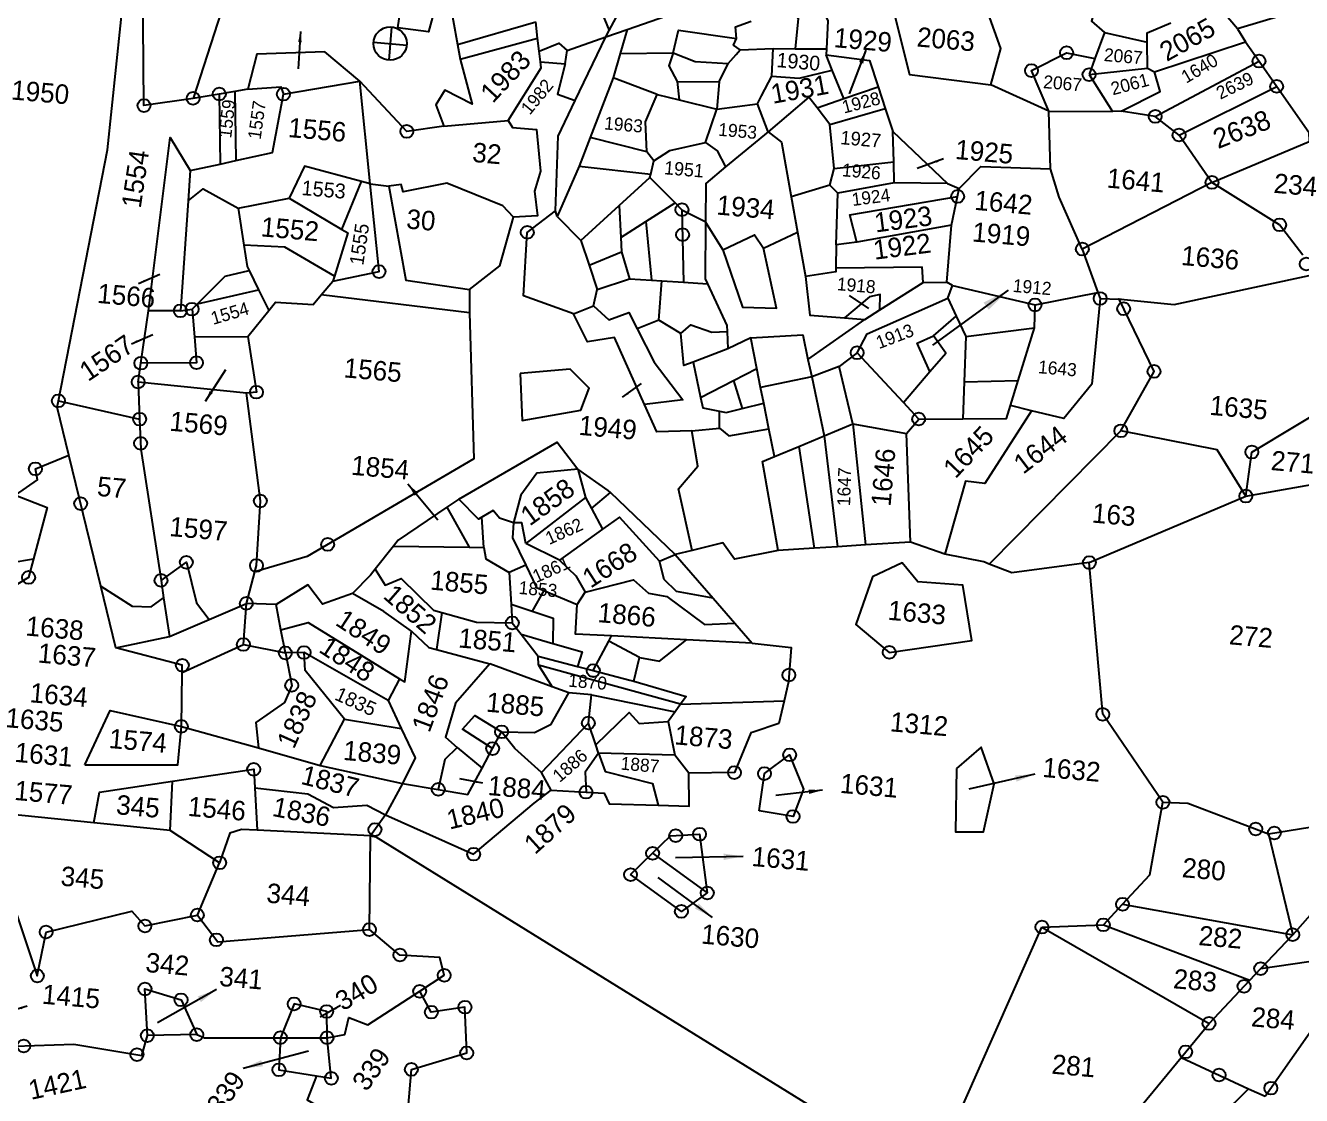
# Model space of a CAD drawing. Header units: metres. Extents: x 34 to 305800, y 82 to 1943652.
# Drawn here: x 303185.4 to 303645.7, y 1941478.6 to 1941864.6 of the extents above; entities that cross this region are included whole.
import ezdxf

# ---------------------------------------------------------------- set-up
doc = ezdxf.new("R2010")
doc.units = ezdxf.units.M
doc.header["$LTSCALE"] = 0.3
doc.header["$MEASUREMENT"] = 0
doc.layers.get('0').update_dxf_attribs({"linetype": 'CONTINUOUS'})
for name, color, linetype in [('OTHERS', 1, 'CONTINUOUS'), ('POLY_PARCEL', 6, 'CONTINUOUS'), ('SYM_ARROW', 1, 'CONTINUOUS'), ('SYM_STONE', 1, 'CONTINUOUS'), ('TEXT_PARCEL', 7, 'CONTINUOUS')]:
    doc.layers.add(name, color=color, linetype=linetype)
doc.styles.add('TEXT_MAP', font='KRDEV050.TTF')
doc.dimstyles.get("Standard").update_dxf_attribs({"dimtxt": 0.18, "dimasz": 0.18, "dimexe": 0.18, "dimexo": 0.0625, "dimgap": 0.09, "dimtad": 0, "dimtih": 1, "dimtoh": 1, "dimdec": 4, "dimzin": 0, "dimdsep": 46, "dimtxsty": 'Standard', "dimcen": 0.09, "dimadec": 0, "dimazin": 0, "dimtfac": 1, "dimtdec": 4, "dimtofl": 0, "dimtmove": 0, "dimatfit": 3, "dimfxl": 1, "dimtolj": 1, "dimtzin": 0, "dimarcsym": 0})

# ---------------------------------------------------------------- blocks, each defined once
blk = doc.blocks.new('DETAIL')
for points in [[(0, 0.14), (0, -0.14)], [(-0.14, 0), (0.14, 0)]]:
    blk.add_lwpolyline(points)
blk.add_circle((0, 0), 0.14)
blk = doc.blocks.new('STONE')
blk.add_circle((0, 0), 0.851)
blk = doc.blocks.new('TEXTARROW')
blk.add_leader([(0.04, -0.01), (8.68, -0.01)], dimstyle='Standard', override={"dimtxt": 2.5, "dimasz": 2.5, "dimexe": 1.25, "dimexo": 0.625, "dimgap": 0.625, "dimtad": 1, "dimtih": 0, "dimtoh": 0, "dimzin": 8, "dimcen": 2.5, "dimtofl": 1})
blk = doc.blocks.new('RS')
at = {"layer": 'POLY_PARCEL'}
for points in [[(305.81, 296.13), (309.33, 297.7), (308.1, 299.44), (311.11, 302.45), (311.45, 303.89), (319.58, 307.79), (321.18, 303.67)], [(256.42, 257.38), (258.93, 280.88), (259.34, 303.97), (260.08, 304.51)], [(364.79, 305.36), (366.31, 302.8), (362, 301.08)], [(266.4, 286.31), (261.93, 285.25), (260.12, 304.1)], [(348.98, 303.52), (348.51, 300.61), (349.78, 299.69)], [(362, 301.08), (359.88, 303.2)], [(289.12, 297.77), (288.01, 296.88), (287.53, 294.32), (284.67, 294.44), (285.11, 301.63), (287.79, 302.6)], [(269.92, 301.66), (266.4, 286.31)], [(322.44, 301.76), (322.62, 301.48), (324.22, 298.55), (324.31, 295.94)], [(329.85, 300.97), (332.18, 294.25), (339.73, 293.94)], [(353.8, 299.13), (353.72, 299.99), (355.83, 301.09)], [(362, 301.08), (362.86, 299.94)], [(298.92, 299.48), (299.95, 299.91), (300.79, 298.96), (302.35, 299.46), (304.17, 295.9)], [(304.17, 295.9), (306.08, 300.38)], [(320.74, 299.55), (321.46, 298.51), (321.43, 295.71)], [(339.73, 293.94), (340.37, 297.37), (338.92, 300.53)], [(349.78, 299.69), (349.12, 297.21)], [(349.78, 299.69), (353.8, 299.13)], [(354.71, 296.45), (362.86, 299.94)], [(362.86, 299.94), (364.25, 298.29)], [(354.02, 296.75), (353.8, 299.13)], [(289.12, 297.77), (290.32, 293.4)], [(315.94, 296.17), (315.76, 297.24), (317.15, 297.89)], [(345.28, 291.99), (343.37, 295.59), (346.46, 297.51), (349.12, 297.21)], [(349.12, 297.21), (348.71, 295.68)], [(355.13, 292.36), (364.25, 298.29)], [(364.25, 298.29), (366.08, 296.1)], [(290.32, 293.4), (297.33, 296.11)], [(297.63, 294.62), (297.33, 296.11)], [(303.91, 295.28), (305.81, 296.13)], [(305.81, 296.13), (305.36, 293.86)], [(310.23, 294.34), (310.55, 296.47), (315.94, 296.17)], [(316.38, 295.16), (315.72, 295.54), (315.94, 296.17)], [(348.71, 295.68), (354.02, 296.75)], [(351.96, 292.57), (355.39, 294.7), (354.71, 296.45)], [(354.02, 296.75), (354.71, 296.45)], [(357.48, 290.84), (366.08, 296.1)], [(366.08, 296.1), (369.39, 292.15), (369.52, 291.3)], [(300.45, 293.73), (303.91, 295.28)], [(301.61, 289.18), (303.91, 295.28)], [(303.91, 295.28), (304.17, 295.9)], [(316.04, 294.7), (316.38, 295.16)], [(316.38, 295.16), (319.42, 295.55)], [(319.42, 295.55), (321.43, 295.71)], [(319.5, 292.99), (319.42, 295.55)], [(321.43, 295.71), (324.31, 295.94)], [(324.31, 295.94), (324.33, 295.4)], [(325.03, 294.03), (324.33, 295.4)], [(324.33, 295.4), (328.38, 295.21), (329.39, 292.86)], [(348.71, 295.68), (351.16, 292.48)], [(290.68, 292.06), (297.63, 294.62)], [(297.88, 293.44), (297.63, 294.62)], [(297.88, 293.44), (299.63, 294.32), (300.45, 293.73)], [(300.39, 292.48), (300.45, 293.73)], [(305.36, 293.86), (304.91, 291.57)], [(305.36, 293.86), (310.23, 294.34)], [(310.23, 294.34), (309.93, 293.11), (310.82, 291.74)], [(310.23, 294.34), (312.33, 293.73), (315.39, 293.81)], [(314.71, 292.04), (315.39, 293.81)], [(315.39, 293.81), (316.04, 294.7)], [(322.04, 293.04), (325.03, 294.03)], [(326.31, 291.5), (325.03, 294.03)], [(345.28, 291.99), (339.73, 293.94)], [(290.32, 293.4), (290.68, 292.06)], [(298.08, 292.45), (297.88, 293.44)], [(298.08, 292.45), (300.39, 292.48)], [(300.39, 292.48), (299.91, 289.61), (301.61, 289.18)], [(318.73, 291.09), (319.5, 292.99)], [(319.5, 292.99), (322.04, 293.04)], [(326.31, 291.5), (329.39, 292.86)], [(329.39, 292.86), (330.21, 290.94)], [(345.28, 291.99), (351.16, 292.48)], [(351.96, 292.57), (351.16, 292.48)], [(355.13, 292.36), (351.96, 292.57)], [(281.6, 289.24), (278.16, 291.64), (271.9, 290.89), (271.36, 287.58)], [(290.68, 292.06), (292.13, 288.02), (289.5, 289.09), (288.79, 287.65), (289.72, 285.76)], [(295.59, 286.79), (298.19, 291.91), (298.08, 292.45)], [(304.91, 291.57), (303.27, 285.89)], [(309.09, 290.4), (304.91, 291.57)], [(310.82, 291.74), (314.71, 292.04)], [(310.82, 291.74), (311.16, 290.08)], [(314.71, 292.04), (314.72, 289.53)], [(323.1, 291.35), (319.63, 287.84)], [(323.93, 290.45), (323.1, 291.35)], [(323.93, 290.45), (326.31, 291.5)], [(345.91, 286.68), (345.28, 291.99)], [(357.48, 290.84), (355.13, 292.36)], [(360.89, 286.74), (369.52, 291.3)], [(308.61, 285.02), (308.24, 287.76), (309.09, 290.4)], [(309.09, 290.4), (311.16, 290.08)], [(314.72, 289.53), (318.42, 290.32)], [(318.42, 290.32), (318.73, 291.09)], [(319.63, 287.84), (318.42, 290.32)], [(325.25, 289.02), (323.93, 290.45)], [(325.25, 289.02), (330.21, 290.94)], [(330.21, 290.94), (331.09, 288.87)], [(360.89, 286.74), (357.48, 290.84)], [(274.68, 287.42), (281.6, 289.24)], [(283.39, 279.85), (281.6, 289.24)], [(289.72, 285.76), (286.34, 284.98), (281.6, 289.24)], [(300.66, 278.86), (300.31, 285.75), (301.61, 289.18)], [(311.16, 290.08), (314.72, 289.53)], [(313.92, 286.36), (314.72, 289.53)], [(326, 284.98), (325.25, 289.02)], [(271.36, 287.58), (274.39, 288.08), (274.68, 287.42)], [(319.63, 287.84), (315.98, 284.26)], [(319.63, 287.84), (320.94, 286.99), (322.25, 282.05)], [(331.42, 286.08), (331.09, 288.87)], [(331.09, 288.87), (336.55, 284.53)], [(268.77, 286.92), (266.4, 286.31)], [(270.19, 287.28), (268.77, 286.92)], [(268.77, 286.92), (269.42, 280.48)], [(271.36, 287.58), (270.19, 287.28)], [(270.19, 287.28), (270.83, 280.92)], [(270.83, 280.92), (274.14, 281.95), (274.68, 287.42)], [(289.72, 285.76), (295.59, 286.79)], [(295.59, 286.79), (296.03, 286.2), (298.26, 286.2), (298.98, 282.4), (298.58, 280.51), (299.04, 278.25), (296.85, 277.94)], [(337.67, 284.16), (339.48, 286.35), (345.91, 286.68)], [(349.48, 279.56), (346.95, 284.16), (345.91, 286.68)], [(360.89, 286.74), (349.48, 279.56)], [(369.84, 280.76), (367.46, 283.38), (360.89, 286.74)], [(303.27, 285.89), (302.48, 283.17)], [(308.61, 285.02), (303.27, 285.89)], [(309.33, 284.25), (310.72, 285.34), (313.92, 286.36)], [(313.92, 286.36), (315.06, 285.67), (315.98, 284.26)], [(326, 284.98), (331.42, 286.08)], [(331.64, 284.14), (331.42, 286.08)], [(309.33, 284.25), (308.61, 285.02)], [(309.14, 283.01), (309.33, 284.25)], [(315.98, 284.26), (314.28, 282.59), (314.56, 279.03)], [(325.71, 283.42), (326, 284.98)], [(336.55, 284.53), (331.64, 284.14)], [(336.55, 284.53), (337.67, 284.16)], [(302.48, 283.17), (300.87, 278.34)], [(302.48, 283.17), (309.14, 283.01)], [(325.71, 283.42), (322.25, 282.05)], [(326.52, 282.75), (325.71, 283.42)], [(331.64, 284.14), (326.52, 282.75)], [(328.67, 278.4), (327.81, 280.85), (337.58, 283.41)], [(337.26, 280.71), (337.58, 283.41)], [(337.58, 283.41), (337.67, 284.16)], [(263.98, 266.39), (264.6, 282.53), (266.72, 279.64)], [(306.48, 279.86), (309.09, 282.7)], [(309.09, 282.7), (309.14, 283.01)], [(309.09, 282.7), (311.62, 280.56)], [(322.25, 282.05), (323.13, 278.84)], [(326.78, 277.97), (326.52, 282.75)], [(269.42, 280.48), (270.83, 280.92)], [(282.56, 280), (277.2, 280.96), (276.04, 277.9)], [(337.26, 280.71), (328.67, 278.4)], [(337.26, 275.44), (337.26, 280.71)], [(266.72, 279.64), (269.42, 280.48)], [(266.72, 279.64), (266.76, 276.82)], [(280.73, 270.61), (284.91, 271.85), (283.39, 279.85)], [(281.15, 275.44), (282.56, 280)], [(283.39, 279.85), (282.56, 280)], [(283.39, 279.85), (285.12, 279.8)], [(296.85, 277.94), (295.78, 278.89), (290.43, 280.55), (286.49, 279.39), (286.24, 280.05), (285.12, 279.8)], [(285.12, 279.8), (287.44, 271.27), (293.37, 270.94)], [(303.25, 276.34), (306.48, 279.86)], [(306.48, 279.86), (306.9, 276.94)], [(309.06, 278.6), (311.62, 280.56)], [(311.62, 280.56), (312.3, 279.98)], [(312.3, 279.98), (314.52, 279.09)], [(312.3, 279.98), (313.04, 273.31)], [(349.48, 279.56), (351.27, 275.69)], [(303.14, 269.52), (298.42, 270.77), (298.24, 276.65), (300.66, 278.86)], [(300.87, 278.34), (300.66, 278.86)], [(300.87, 278.34), (303.25, 276.34)], [(306.9, 276.94), (309.06, 278.6)], [(309.06, 278.6), (310.06, 273.25)], [(314.52, 279.09), (314.56, 279.03)], [(314.56, 279.03), (316.38, 276.61)], [(314.56, 279.03), (314.98, 273.8), (315.25, 273.35)], [(320.13, 277.1), (323.13, 278.84)], [(323.13, 278.84), (324.22, 274.81)], [(328.67, 278.4), (326.78, 277.97)], [(353.75, 275.26), (358.39, 275.18), (370.57, 278.95)], [(266.76, 276.82), (268.04, 278.06), (271.44, 276.57)], [(271.44, 276.57), (276.04, 277.9)], [(276.04, 277.9), (281.15, 275.44)], [(293.37, 270.94), (295.98, 273.34), (296.85, 277.94)], [(316.38, 276.61), (319.19, 278.24), (320.13, 277.1)], [(326.78, 277.97), (326.94, 275.86)], [(266.76, 276.82), (266.93, 266.64)], [(271.44, 276.57), (272.26, 273.19)], [(303.25, 276.34), (304.2, 274.13)], [(306.9, 276.94), (307.08, 275.62)], [(316.38, 276.61), (318.66, 271.48), (321.79, 271.66), (320.13, 277.1)], [(326.94, 275.86), (334.88, 276.65)], [(335.1, 275.22), (334.88, 276.65)], [(281.15, 275.44), (281.72, 275.16), (280.83, 271.06)], [(304.2, 274.13), (307.08, 275.62)], [(307.08, 275.62), (308.03, 273.2)], [(326.94, 275.86), (326.97, 275.48), (324.22, 274.81)], [(324.22, 274.81), (324.93, 271.29), (328.15, 271.31)], [(331.32, 272.33), (335.1, 275.22)], [(335.1, 275.22), (337.26, 275.44)], [(337.81, 275.17), (337.26, 275.44)], [(337.5, 273.97), (337.81, 275.17)], [(337.81, 275.17), (345.58, 274.04)], [(345.58, 274.04), (351.27, 275.69)], [(351.52, 275.15), (351.45, 267.21), (349.14, 263.8), (346.1, 264.27)], [(351.27, 275.69), (351.52, 275.15)], [(351.52, 275.15), (353.28, 275.23)], [(353.28, 275.23), (353.26, 275.26), (353.75, 275.26)], [(353.28, 275.23), (353.75, 275.26)], [(354.49, 263.13), (357.07, 268.87), (353.28, 275.23)], [(304.2, 274.13), (305.14, 271.96)], [(331.32, 272.33), (331.23, 273.76), (330.26, 273.47), (328.15, 271.31)], [(329.58, 268.21), (330.34, 270.04), (337.5, 273.97)], [(337.5, 273.97), (338.41, 272.36)], [(345.71, 271.93), (345.58, 274.04)], [(280.83, 271.06), (276.04, 273.34), (272.26, 273.19)], [(272.26, 273.19), (272.73, 271.27), (272.94, 270.91)], [(305.14, 271.96), (308.03, 273.2)], [(308.03, 273.2), (310.06, 273.25)], [(310.06, 273.25), (311.02, 273.27)], [(311.02, 273.27), (313.04, 273.31)], [(311.05, 269.61), (311.02, 273.27)], [(313.04, 273.31), (315.25, 273.35)], [(315.25, 273.35), (317.36, 269.68), (317.43, 269.12)], [(304.94, 270.42), (305.14, 271.96)], [(325.1, 267.2), (330.02, 271.33)], [(328.15, 271.31), (330.02, 271.33)], [(330.02, 271.33), (331.32, 272.33)], [(336.48, 270.38), (338.41, 272.36)], [(338.41, 272.36), (339.45, 270.57)], [(339.45, 270.57), (345.71, 271.93)], [(344.64, 266.94), (345.71, 271.93)], [(268.46, 267.44), (270.78, 270.2), (272.94, 270.91)], [(272.94, 270.91), (273.97, 269.21)], [(279.78, 269.25), (280.73, 270.61)], [(280.83, 271.06), (280.73, 270.61)], [(293.37, 270.94), (293.58, 268.79)], [(303.14, 269.52), (304.94, 270.42)], [(304.94, 270.42), (306.45, 269.24), (308.23, 270.1), (309.13, 268.65)], [(336.44, 267.06), (335.03, 269.57), (336.48, 270.38)], [(336.44, 267.06), (337.75, 268.87), (336.48, 270.38)], [(339.45, 270.57), (339.66, 266.38)], [(268.46, 267.44), (273.97, 269.21)], [(273.97, 269.21), (275.07, 267.37)], [(275.07, 267.37), (275.63, 268.21), (279.11, 268.29), (279.78, 269.25)], [(293.58, 268.79), (279.78, 269.25)], [(310.41, 261.75), (307.13, 267.66), (304.66, 267.05), (303.14, 269.52)], [(311.05, 269.61), (309.13, 268.65)], [(313.19, 268.58), (311.05, 269.61)], [(313.19, 268.58), (314.03, 269.44), (316.03, 268.95), (317.43, 269.12)], [(317.43, 269.12), (317.63, 267.52)], [(319.66, 268.73), (324.43, 269.42), (325.1, 267.2)], [(293.58, 268.79), (295.15, 255.38), (280.56, 245.03), (275.88, 243.21)], [(309.13, 268.65), (310.96, 265.72), (313.92, 262.48), (310.41, 261.75)], [(314.55, 266.04), (313.74, 265.65), (313.19, 268.58)], [(319.66, 268.73), (317.63, 267.52)], [(320.47, 265.95), (319.66, 268.73)], [(329.58, 268.21), (328.04, 266.8)], [(334.24, 264), (329.58, 268.21)], [(366.52, 258.13), (366.72, 262.23), (374.45, 267.85)], [(266.93, 266.64), (263.98, 266.39)], [(266.93, 266.64), (268, 266.89)], [(268, 266.89), (268.46, 267.44)], [(268, 266.89), (268.43, 264.37)], [(273.35, 264.82), (275.07, 267.37)], [(317.63, 267.52), (314.55, 266.04)], [(325.1, 267.2), (325.59, 265.63)], [(328.04, 266.8), (325.59, 265.63)], [(329.77, 261.62), (328.04, 266.8)], [(334.24, 264), (336.44, 267.06)], [(339.66, 266.38), (344.64, 266.94)], [(344.13, 264.58), (344.64, 266.94)], [(263.71, 261.51), (263.98, 266.39)], [(314.55, 266.04), (315.53, 262.82)], [(318.41, 264.65), (320.47, 265.95)], [(320.97, 264.24), (320.47, 265.95)], [(325.59, 265.63), (320.97, 264.24)], [(325.59, 265.63), (327.21, 260.29)], [(339.66, 266.38), (339.83, 262.98)], [(268.43, 264.37), (268.83, 262), (263.71, 261.51)], [(268.43, 264.37), (273.35, 264.82)], [(273.35, 264.82), (274.59, 259.77), (273.69, 259.59)], [(315.53, 262.82), (318.41, 264.65)], [(318.41, 264.65), (319.45, 262.16)], [(321.39, 262.82), (320.97, 264.24)], [(346.1, 264.27), (342.38, 257.19), (340.6, 257.27), (339.28, 250.37)], [(339.83, 262.98), (343.87, 263.35), (344.13, 264.58)], [(346.1, 264.27), (344.13, 264.58)], [(335.78, 262.6), (334.24, 264)], [(354.49, 263.13), (343.44, 249.8)], [(366.52, 258.13), (363.52, 262.15), (354.49, 263.13)], [(315.53, 262.82), (315.81, 261.9), (317.38, 261.74)], [(317.38, 261.74), (317.99, 261.67), (319.45, 262.16)], [(319.45, 262.16), (321.39, 262.82)], [(322.06, 260.49), (321.39, 262.82)], [(334.77, 261.16), (335.78, 262.6)], [(335.78, 262.6), (339.83, 262.98)], [(263.61, 259.75), (263.71, 261.51)], [(314.99, 259.71), (311.77, 259.31), (310.41, 261.75)], [(317.51, 260.15), (317.38, 261.74)], [(327.21, 260.29), (329.77, 261.62)], [(329.77, 261.62), (334.77, 261.16)], [(329.77, 261.62), (331.89, 250.58)], [(336.02, 251.2), (334.77, 261.16)], [(366.52, 258.13), (375.93, 260.65)], [(273.69, 259.59), (263.61, 259.75)], [(263.61, 259.75), (264.05, 256.34)], [(275.88, 243.21), (275.98, 243.81), (275.82, 249.78), (273.69, 259.59)], [(315.97, 248.69), (314.22, 254.26), (315.81, 256.49), (314.99, 259.71)], [(314.99, 259.71), (317.51, 260.15)], [(317.51, 260.15), (318.42, 259.52), (322.06, 260.49)], [(322.8, 257.99), (322.06, 260.49)], [(324.97, 259.12), (327.21, 260.29)], [(327.21, 260.29), (329.32, 250.19)], [(322.8, 257.99), (324.97, 259.12)], [(324.97, 259.12), (327.2, 249.87)], [(257.82, 252.45), (256.36, 256.79), (256.42, 257.38)], [(256.42, 257.38), (264.05, 256.34)], [(294.07, 251.54), (302.67, 257.56), (304.81, 255.26)], [(323.91, 249.37), (321.73, 257.43), (322.8, 257.99)], [(352.64, 250.75), (366.52, 258.13)], [(264.05, 256.34), (264.4, 253.58), (267.31, 241.67)], [(304.81, 255.26), (301.04, 254.56), (299.75, 252.39), (299.29, 249.79)], [(304.81, 255.26), (305.74, 252.71)], [(307.98, 253.36), (307.76, 253.53), (304.81, 255.26)], [(253.22, 248.35), (255.12, 249.94), (254.85, 250.93), (257.82, 252.45)], [(261.81, 240.65), (257.82, 252.45)], [(305.74, 252.71), (300.6, 247.99)], [(305.74, 252.71), (306.38, 251.73)], [(306.38, 251.73), (307.98, 253.36)], [(314.44, 248.18), (307.98, 253.36)], [(294.07, 251.54), (293.05, 250.71)], [(296.34, 250.06), (296.05, 249.86), (294.07, 251.54)], [(306.38, 251.73), (307.55, 249.92)], [(336.02, 251.2), (331.89, 250.58)], [(339.28, 250.37), (336.02, 251.2)], [(293.05, 250.71), (288.81, 247.26), (288.43, 246.69)], [(293.05, 250.71), (295.43, 247.19)], [(299.29, 249.79), (297.99, 250.1), (297.34, 250.76), (296.34, 250.06)], [(296.78, 247.29), (296.34, 250.06)], [(313.05, 247.43), (309.02, 251.17), (307.55, 249.92)], [(329.32, 250.19), (327.2, 249.87)], [(331.89, 250.58), (329.32, 250.19)], [(343.44, 249.8), (342.91, 249.96), (339.28, 250.37)], [(352.64, 250.75), (345.59, 249.18), (343.44, 249.8)], [(361.34, 229.27), (355.1, 236.89), (352.64, 250.75)], [(300.6, 247.99), (300.06, 249.85), (299.29, 249.79)], [(299.29, 249.79), (299.32, 248.42), (300.79, 246.01)], [(307.55, 249.92), (303.83, 246.74)], [(323.91, 249.37), (319.94, 248.23), (318.75, 249.62), (315.97, 248.69)], [(327.2, 249.87), (323.91, 249.37)], [(253.22, 248.35), (256.23, 247.48), (255.4, 242.63)], [(303.83, 246.74), (300.6, 247.99)], [(313.05, 247.43), (314.44, 248.18)], [(315.97, 248.69), (314.44, 248.18)], [(314.44, 248.18), (318.29, 244.46)], [(288.43, 246.69), (286.94, 244.42)], [(288.43, 246.69), (295.43, 247.19)], [(295.43, 247.19), (296.78, 247.29)], [(296.78, 247.29), (297.06, 246.25), (299.3, 245.19)], [(303.83, 246.74), (305.48, 245.42), (306.45, 243.99)], [(318.29, 244.46), (314.87, 244.77), (313.64, 245.8), (313.05, 247.43)], [(300.79, 246.01), (299.3, 245.19)], [(300.79, 246.01), (301.94, 244.02), (302.63, 243.8)], [(306.45, 243.99), (310.81, 245.52), (312.3, 244.41), (314.02, 244.25), (317.72, 241.96), (320.49, 242.33)], [(286.94, 244.42), (286.55, 243.83), (285.06, 242)], [(286.94, 244.42), (287.98, 243.03), (289.4, 243.76), (292.64, 241.1), (293.42, 240.96)], [(299.3, 245.19), (299.74, 242.28)], [(318.29, 244.46), (320.49, 242.33)], [(267.31, 241.67), (269.5, 243.54), (270.74, 239.9), (272.06, 238.46)], [(275.35, 240.24), (275.88, 243.21)], [(302.63, 243.8), (301.73, 241.8)], [(302.63, 243.8), (305.81, 242.79)], [(305.81, 242.79), (306.45, 243.99)], [(251.07, 241.5), (255.4, 242.63)], [(255.4, 242.63), (255.09, 240.88), (251.27, 238.1)], [(285.06, 242), (282.36, 240.76), (280.87, 242.44), (278.1, 240.38)], [(290.78, 239.01), (288.08, 240.59), (285.06, 242)], [(299.74, 242.28), (299.99, 240.57)], [(299.74, 242.28), (301.73, 241.8)], [(301.73, 241.8), (303.72, 241.33), (303.9, 239.01)], [(309.23, 240.17), (305.91, 240.05), (305.81, 242.79)], [(320.49, 242.33), (322.24, 240.64)], [(261.81, 240.65), (264.87, 239.08), (266.6, 239.15), (267.69, 240.09)], [(263.69, 235.1), (261.81, 240.65)], [(267.31, 241.67), (267.69, 240.09)], [(293.42, 240.96), (293.22, 237.5)], [(293.42, 240.96), (296.7, 240.35), (299.99, 240.57)], [(322.24, 240.64), (316.16, 240.42)], [(322.24, 240.64), (325.87, 240.54), (325.89, 237.36), (325.64, 235.56)], [(267.69, 240.09), (268.55, 236.58)], [(272.06, 238.46), (275.35, 240.24)], [(278.1, 240.38), (275.35, 240.24)], [(275.41, 236.43), (275.35, 240.24)], [(278.74, 238.08), (278.1, 240.38)], [(299.99, 240.57), (300.89, 239.61)], [(300.89, 239.61), (303.9, 239.01)], [(300.89, 239.61), (302.65, 237.72)], [(307.83, 236.83), (309.02, 239.67)], [(309.02, 239.67), (309.23, 240.17)], [(311.98, 238.4), (309.02, 239.67)], [(316.16, 240.42), (309.23, 240.17)], [(311.98, 238.4), (313.84, 238.24), (316.16, 240.42)], [(268.55, 236.58), (272.06, 238.46)], [(278.74, 238.08), (281.19, 238.96), (290.07, 234.52)], [(290.07, 234.52), (290.57, 234.27), (290.78, 239.01)], [(290.78, 239.01), (292.51, 237.63), (293.22, 237.5)], [(303.9, 239.01), (306.65, 238.46), (306.36, 237.08)], [(311.66, 236.17), (311.98, 238.4)], [(279.34, 235.99), (278.74, 238.08)], [(293.22, 237.5), (298.24, 236.63)], [(302.74, 236.9), (302.65, 237.72)], [(302.65, 237.72), (306.36, 237.08)], [(306.36, 237.08), (307.83, 236.83)], [(263.69, 235.1), (268.55, 236.58)], [(270, 233.36), (275.41, 236.43)], [(275.41, 236.43), (279.34, 235.99)], [(279.34, 235.99), (280.19, 233.05), (279.65, 231.4), (277.19, 229.33), (277.62, 227.02)], [(281.06, 236.18), (279.34, 235.99)], [(289.18, 232.44), (281.06, 236.18)], [(285.31, 230.35), (281.29, 234.52), (281.06, 236.18)], [(298.24, 236.63), (295.41, 232.72), (294.75, 229.5), (295.93, 228.67)], [(304.19, 235.02), (298.24, 236.63)], [(302.74, 236.9), (304.19, 235.02)], [(316.13, 234.43), (302.74, 236.9)], [(307.83, 236.83), (311.29, 236.24), (311.66, 236.17)], [(311.66, 236.17), (316.58, 235.19), (316.13, 234.43)], [(270, 233.36), (269.95, 234.02), (263.69, 235.1)], [(305.77, 234.6), (304.19, 235.02)], [(316.13, 234.43), (325.64, 235.56)], [(325.64, 235.56), (325.35, 233.45), (323.04, 232.44)], [(290.07, 234.52), (289.18, 232.44)], [(299.88, 230.45), (302.92, 230.66), (304.37, 231.56), (305.77, 234.6)], [(307.88, 234.57), (305.77, 234.6)], [(307.8, 231.96), (307.88, 234.57)], [(307.88, 234.57), (315.7, 233.69)], [(315.7, 233.69), (315.14, 232.74)], [(316.13, 234.43), (315.7, 233.69)], [(270.35, 228.39), (270, 233.36)], [(289.18, 232.44), (290.62, 229.95)], [(308.66, 230.02), (311.46, 233.25), (312.49, 232.32), (315.14, 232.74)], [(315.14, 232.74), (316.03, 229.7)], [(323.04, 232.44), (322.85, 232.36), (321.65, 228.57), (317.44, 228.16)], [(299.19, 228.84), (296.27, 230.39), (297.3, 231.75), (299.88, 230.45)], [(303.87, 227.03), (307.8, 231.96)], [(308.66, 230.02), (307.8, 231.96)], [(283.46, 225.91), (285.31, 230.35)], [(285.31, 230.35), (290.62, 229.95)], [(299.19, 228.84), (299.88, 230.45)], [(303.87, 227.03), (301.23, 229.04), (299.88, 230.45)], [(308.99, 229.27), (308.66, 230.02)], [(371.33, 227.21), (383.34, 230.25)], [(374.36, 218.12), (383.34, 230.25)], [(261.76, 224.06), (263.66, 229.29), (270.35, 228.39)], [(290.62, 229.95), (292.12, 227.36), (291.18, 224.91)], [(298.37, 226.96), (299.19, 228.84)], [(308.99, 229.27), (307.91, 227.41), (308.14, 225.58)], [(316.03, 229.7), (308.99, 229.27)], [(308.99, 229.27), (309.74, 227.62), (314.2, 226.91), (314.89, 224.95)], [(317.44, 228.16), (316.03, 229.7)], [(358.44, 219.56), (360.71, 222.47), (361.34, 229.27)], [(361.34, 229.27), (363.63, 229.39), (371.33, 227.21)], [(261.76, 224.06), (270.32, 224.83), (270.35, 228.39)], [(270.35, 228.39), (277.62, 227.02)], [(295.93, 228.67), (294.88, 227.44), (294.51, 224.65)], [(295.93, 228.67), (298.37, 226.96)], [(314.89, 224.95), (317.74, 225.12), (317.44, 228.16)], [(277.62, 227.02), (283.46, 225.91)], [(294.51, 224.65), (297.29, 224.43), (298.37, 226.96)], [(304.93, 225.48), (303.87, 227.03)], [(371.33, 227.21), (374.36, 218.12)], [(283.46, 225.91), (291.18, 224.91)], [(289.87, 221.88), (298.29, 218.97), (303.46, 224.14), (304.93, 225.48)], [(304.93, 225.48), (308.14, 225.58)], [(308.14, 225.58), (309.81, 225.64), (310.37, 224.69), (314.89, 224.95)], [(269.98, 223.26), (277.36, 225.02), (277.61, 223.32)], [(291.18, 224.91), (289.87, 221.88)], [(291.18, 224.91), (294.51, 224.65)], [(263.08, 218.81), (263.35, 221.68), (269.98, 223.26)], [(270.17, 218.72), (269.98, 223.26)], [(277.61, 223.32), (278.18, 219.44)], [(277.61, 223.32), (282.53, 223.19), (285.02, 222.14), (288.07, 222.63), (289.87, 221.88)], [(289.87, 221.88), (288.63, 219.83)], [(314.76, 220.48), (316.28, 222.22), (318.93, 222.62), (320.11, 217.27)], [(278.18, 219.44), (276.71, 219.39), (275.66, 218.94), (274.97, 216.13)], [(288.63, 219.83), (278.18, 219.44)], [(288.63, 219.83), (289.13, 219.78), (333.14, 197.56), (334.52, 197.26)], [(289.3, 211.19), (288.63, 219.83)], [(312.9, 218.34), (314.76, 220.48)], [(314.76, 220.48), (320.11, 217.27)], [(356.84, 217.51), (358.44, 219.56)], [(358.44, 219.56), (374.36, 218.12)], [(252.68, 218.94), (259.09, 204.26), (259.55, 208.37), (267.27, 210.97), (268.59, 209.72), (273.34, 211.15)], [(263.08, 218.81), (252.68, 218.94)], [(270.17, 218.72), (263.08, 218.81)], [(274.97, 216.13), (270.17, 218.72)], [(320.11, 217.27), (317.88, 215.36), (312.9, 218.34)], [(351.2, 216.81), (356.84, 217.51)], [(356.84, 217.51), (370.78, 213.59)], [(371.68, 214.74), (374.36, 218.12)], [(273.34, 211.15), (274.97, 216.13)], [(343.18, 193.43), (351.2, 216.81)], [(351.2, 216.81), (367.36, 209.28)], [(371.68, 214.74), (377.52, 216.11)], [(370.78, 213.59), (371.68, 214.74)], [(367.36, 209.28), (370.78, 213.59)], [(273.34, 211.15), (275.45, 208.84), (289.3, 211.19)], [(294.42, 205.91), (296.55, 207.58), (295.99, 209.18), (292.31, 209.09), (289.3, 211.19)], [(373.12, 203.04), (377.78, 211.12)], [(365.07, 205.93), (367.36, 209.28)], [(286.26, 200.89), (287.87, 201.34), (288.12, 202.94), (289.93, 202.41), (294.42, 205.91)], [(291.87, 191.76), (294.31, 195.01), (294.28, 198.65), (299.25, 200.61), (298.71, 204.81), (295.66, 204.08), (294.42, 205.91)], [(354.85, 191.9), (359.94, 198.46), (365.07, 205.93)], [(365.07, 205.93), (371.52, 203.58)], [(269.7, 199.64), (269.1, 203.92), (272.52, 203.21), (274.24, 200.13)], [(286.26, 200.89), (286.02, 203.3), (282.96, 203.74), (281.97, 200.52)], [(353.07, 188.01), (362.17, 192.57), (371.52, 203.58)], [(371.52, 203.58), (373.12, 203.04)], [(274.24, 200.13), (274.97, 199.91), (281.97, 200.52)], [(281.97, 200.52), (286.26, 200.89)], [(281.97, 200.52), (282.09, 197.55), (285.6, 197.29)], [(285.6, 197.29), (286.98, 197.19), (286.26, 200.89)], [(257.57, 197.6), (263.01, 198.26), (269.35, 197.77), (269.7, 199.64)], [(274.24, 200.13), (269.7, 199.64)], [(285.6, 197.29), (284.92, 195.01), (291.87, 191.76)]]:
    blk.add_lwpolyline(points, dxfattribs=at)
for points in [[(298.71, 263.59), (299.28, 259.3), (304.61, 260.72), (305.2, 262.81), (303.29, 264.39)], [(334.94, 240.88), (342.45, 242.62), (341.17, 247.66), (337, 247.59), (335.42, 249.22), (332.8, 247.69), (331.64, 243.19)], [(342.05, 230.72), (342.47, 224.88), (345.06, 225.12), (345.65, 229.62), (344.17, 232.89)], [(324.23, 225.24), (324.42, 228.72), (326.59, 230.65), (328.13, 227.61), (327.4, 225)]]:
    blk.add_lwpolyline(points, close=True, dxfattribs=at)
at = {"layer": 'OTHERS', "xscale": 10.9968751473201, "yscale": 10.9968751473201, "zscale": 10.9968751473201}
blk.add_blockref('DETAIL', (284.1, 292.93), dxfattribs=at)
at = {"layer": 'SYM_ARROW'}
for p, xscale, yscale, zscale, rotation in [((327.98, 296.16), 0.5, 0.5, 0.5, 254.0389840191517), ((275.76, 293.35), 0.4, 0.4, 0.4, 271.3814390704708), ((335.99, 286.76), 0.3, 0.3, 0.3, 205.3288459453878), ((328.39, 273.43), 0.25, 0.25, 0.25, 330.9377096151114), ((262.84, 268.82), 0.25, 0.25, 0.25, 28.58569697090124), ((262.67, 263.22), 0.25, 0.25, 0.25, 28.58569697090124), ((308.33, 262.23), 0.25, 0.25, 0.25, 41.09225037126176), ((269.95, 258.53), 0.4, 0.4, 0.4, 62.22300788476666), ((289.24, 252.55), 0.5, 0.5, 0.5, 315.0224057863838), ((349.36, 230.83), 0.7237011527623006, 0.7237011527623006, 0.7237011527623006, 197.7166166631141), ((329.91, 227.65), 0.5, 0.5, 0.5, 191.298602162028), ((298.58, 225.57), 0.25, 0.25, 0.25, 174.388153234936), ((323.15, 220.92), 0.7237011527623006, 0.7237011527623006, 0.7237011527623006, 186.2122030064892), ((320.82, 215.02), 0.7237011527623006, 0.7237011527623006, 0.7237011527623006, 148.6628178371392), ((275.72, 204.44), 0.7237011527623006, 0.7237011527623006, 0.7237011527623006, 214.3192255823942), ((287.26, 203.96), 0.25, 0.25, 0.25, 214.9733196962119), ((258.42, 201.38), 0.25, 0.25, 0.25, 201.0512035998593), ((278.76, 197.4), 0.7237011527623006, 0.7237011527623006, 0.7237011527623006, 19.95721322987296)]:
    blk.add_blockref('TEXTARROW', p, dxfattribs=dict(at, xscale=xscale, yscale=yscale, zscale=zscale, rotation=rotation))
at = {"layer": 'SYM_ARROW', "rotation": 220.930622019383}
blk.add_blockref('TEXTARROW', (343.01, 275.19), dxfattribs=at)
at = {"layer": 'SYM_STONE', "xscale": 0.7, "yscale": 0.7, "zscale": 0.7}
for p in [(364.25, 298.29), (346.46, 297.51), (343.37, 295.59), (348.71, 295.68), (366.08, 296.1), (355.13, 292.36), (357.48, 290.84), (274.68, 287.42), (266.4, 286.31), (268.77, 286.92), (360.89, 286.74), (261.93, 285.25), (286.34, 284.98), (337.58, 283.41), (367.46, 283.38), (312.3, 279.98), (349.48, 279.56), (370.22, 279.98), (298.24, 276.65), (312.56, 277.68), (351.52, 275.15), (353.77, 274.4), (345.58, 274.04), (284.91, 271.85), (357.07, 268.87), (329.58, 268.21), (266.93, 266.64), (268, 266.89), (335.78, 262.6), (354.49, 263.13), (263.71, 261.51), (268.83, 262), (366.72, 262.23), (263.61, 259.75), (274.59, 259.77), (366.52, 258.13), (256.42, 257.38), (264.05, 256.34), (264.33, 254.13), (254.85, 250.93), (352.64, 250.75), (275.82, 249.78), (259.3, 248.09), (282.37, 246.32), (269.5, 243.54), (275.98, 243.81), (267.31, 241.67), (255.09, 240.88), (275.35, 240.24), (299.99, 240.57), (334.94, 240.88), (325.88, 237.99), (307.83, 236.83), (355.1, 236.89), (275.41, 236.43), (279.34, 235.99), (281.06, 236.18), (269.95, 234.02), (280.19, 233.05), (307.8, 231.96), (326.59, 230.65), (299.88, 230.45), (270.35, 228.39), (299.19, 228.84), (321.65, 228.57), (324.42, 228.72), (361.34, 229.27), (370.1, 227.56), (371.84, 227.34), (277.36, 225.02), (308.14, 225.58), (327.4, 225), (294.51, 224.65), (318.93, 222.62), (316.75, 222.29), (289, 220.44), (314.76, 220.48), (298.29, 218.97), (358.44, 219.56), (312.9, 218.34), (374.36, 218.12), (320.11, 217.27), (351.2, 216.81), (356.84, 217.51), (274.97, 216.13), (317.88, 215.36), (371.68, 214.74), (370.29, 212.98), (273.34, 211.15), (289.3, 211.19), (268.59, 209.72), (259.55, 208.37), (275.29, 209.02), (292.31, 209.09), (367.36, 209.28), (296.55, 207.58), (294.42, 205.91), (365.44, 206.48), (298.71, 204.81), (368.7, 204.61), (259.09, 204.26), (269.1, 203.92), (282.96, 203.74), (295.66, 204.08), (373.57, 203.81), (272.52, 203.21), (286.02, 203.3), (274.24, 200.13), (281.97, 200.52), (286.26, 200.89), (299.25, 200.61), (269.7, 199.64), (258.4, 197.7), (268.89, 197.81), (282.09, 197.55), (294.28, 198.65), (286.98, 197.19)]:
    blk.add_blockref('STONE', p, dxfattribs=at)
at = {"layer": 'TEXT_PARCEL', "style": 'TEXT_MAP'}
for s, height, rotation, p in [('2065', 1.8, 34.2594, (355.76, 297.46)), ('1640', 1.2, 35.4996, (357.72, 295.61)), ('2061', 1.2, 19.8364, (351.06, 293.96)), ('2639', 1.2, 30.9283, (360.99, 294.41)), ('2638', 1.827, 26.5327, (361.18, 289.85)), ('1983', 1.8, 51.9243, (294.04, 288.19)), ('1931', 1.8, 15.2401, (319.82, 290.45)), ('1928', 1.2, 19.5545, (326.45, 290.12)), ('1982', 1.2, 55.5922, (297.54, 287.41)), ('1559', 1.2, 88.491, (270.23, 282.9)), ('1557', 1.2, 87.0194, (272.95, 283.02)), ('1924', 1.2, 12.3267, (327.99, 281.68)), ('1923', 1.8, 12.3267, (330.32, 279.43)), ('1554', 1.8, 86.6301, (262.46, 275.71)), ('1922', 1.8, 12.3267, (330.44, 276.91)), ('1555', 1.297, 86.6301, (283.41, 272.25)), ('1913', 1.2, 25.9801, (331.57, 268.71)), ('1554', 1.2, 21.3506, (270.06, 265.61)), ('1567', 1.8, 39.0049, (259, 259.34)), ('1644', 1.8, 42.2336, (345.85, 258.3)), ('1645', 1.8, 51.3008, (339.65, 257.33)), ('1646', 1.8, 90, (333.89, 254.28)), ('1647', 1.2, 93.1843, (330.16, 254.02)), ('1858', 1.8, 40.703, (300.82, 249.57)), ('1862', 1.2, 29.1941, (302.76, 248.03)), ('1668', 1.8, 37.8464, (306.93, 244.34)), ('1861', 1.2, 29.1941, (301.88, 244.42)), ('1852', 1.8, 324.0006, (287.8, 241.88)), ('1849', 1.8, 331.7238, (283.61, 239.01)), ('1848', 1.8, 331.7238, (282.31, 236.39)), ('1846', 1.8, 74.7384, (293.25, 229.72)), ('1838', 1.8, 70.6915, (280.9, 227.13)), ('1835', 1.313, 340.6078, (284.16, 232.11)), ('1886', 1.2, 46.0723, (305.64, 226.2)), ('1837', 1.8, 350.8204, (281.72, 224.06)), ('1840', 1.8, 18.4173, (295.87, 221.03)), ('1879', 1.8, 47.0918, (303.95, 219.36)), ('1836', 1.8, 353.7644, (279.35, 220.88)), ('340', 1.8, 35.9232, (287.51, 203.43)), ('339', 1.8, 60.0838, (290.36, 196.17)), ('1421', 1.8, 17.2682, (259.5, 192.79)), ('339', 1.8, 60.0838, (277.15, 192.86))]:
    blk.add_text(s, height=height, rotation=rotation, dxfattribs=at).set_placement(p)
for s, height, p in [('2063', 1.8, (332.57, 296.89)), ('1929', 1.8, (324.93, 296.16)), ('2067', 1.2, (349.93, 297.05)), ('1930', 1.353, (319.83, 293.87)), ('2067', 1.2, (344.56, 294.07)), ('1963', 1.2, (304.46, 286.75)), ('1953', 1.2, (315.02, 287.08)), ('1927', 1.265, (326.33, 287.28)), ('1925', 1.8, (337, 286.84)), ('234', 1.8, (366.6, 286.28)), ('1950', 1.8, (249.6, 284.75)), ('1641', 1.8, (351.19, 285.42)), ('1926', 1.2, (326.74, 284.34)), ('1556', 1.8, (275.41, 283.51)), ('32', 1.8, (292.56, 282.7)), ('1951', 1.233, (310.34, 283.1)), ('1642', 1.8, (339.18, 282.31)), ('1934', 1.8, (315.48, 279.81)), ('1919', 1.8, (339.23, 279.38)), ('1636', 1.8, (358.66, 278.89)), ('1553', 1.37, (277.12, 278.28)), ('30', 1.8, (287.02, 276.04)), ('1552', 1.8, (273.69, 274.15)), ('1912', 1.2, (343.39, 275.06)), ('1918', 1.2, (327.18, 273.81)), ('1643', 1.2, (346.37, 267.78)), ('1566', 1.8, (259.16, 266.71)), ('1635', 1.8, (362.48, 265.32)), ('1565', 1.8, (282.45, 261.83)), ('271', 1.8, (368.57, 260.73)), ('1949', 1.8, (304.55, 258.42)), ('1569', 1.8, (266.85, 255.52)), ('163', 1.8, (352.51, 254.46)), ('1854', 1.8, (283.92, 252.92)), ('57', 1.8, (260.69, 248.94)), ('1597', 1.8, (267.67, 245.82)), ('1633', 1.8, (334.5, 243.87)), ('272', 1.8, (366.12, 244.35)), ('1855', 1.8, (292.12, 242.98)), ('1853', 1.2, (300.31, 243.29)), ('1866', 1.8, (307.8, 241.33)), ('1851', 1.8, (295.17, 237.88)), ('1638', 1.8, (255.23, 235.51)), ('1870', 1.2, (305.62, 235.15)), ('1637', 1.8, (256.57, 233.12)), ('1312', 1.8, (335.59, 233.62)), ('1885', 1.8, (298.25, 232.19)), ('1873', 1.8, (315.85, 230.69)), ('1632', 1.8, (349.99, 230.64)), ('1634', 1.8, (256.14, 229.4)), ('1887', 1.2, (311.11, 227.93)), ('1631', 1.8, (331.48, 227.55)), ('1635', 1.8, (254.11, 226.91)), ('1574', 1.8, (263.8, 225.82)), ('1839', 1.8, (285.46, 226.6)), ('1631', 1.8, (255.23, 223.79)), ('1884', 1.8, (299.06, 224.53)), ('280', 1.8, (363.65, 222.53)), ('1577', 1.8, (255.51, 220.28)), ('1546', 1.8, (271.61, 220.2)), ('1631', 1.8, (323.93, 220.11)), ('345', 1.8, (265, 219.78)), ('282', 1.8, (365.72, 216.41)), ('344', 1.8, (279.55, 212.85)), ('345', 1.8, (260.46, 212.76)), ('1630', 1.8, (319.9, 212.56)), ('283', 1.8, (363.73, 212.23)), ('284', 1.8, (371.22, 209.35)), ('342', 1.8, (268.97, 205.49)), ('341', 1.8, (275.87, 204.8)), ('281', 1.8, (353.22, 203.39)), ('1415', 1.8, (259.69, 201.74))]:
    blk.add_text(s, height=height, dxfattribs=at).set_placement(p)

msp = doc.modelspace()

# ---------------------------------------------------------------- block references
at = {"xscale": 3.9035063544516, "yscale": 3.9035063544516, "zscale": 3.9035063544516, "rotation": 355.0238610688805}
msp.add_blockref('RS', (302112.94, 1940815.1), dxfattribs=at)

doc.saveas('drawing.dxf')
